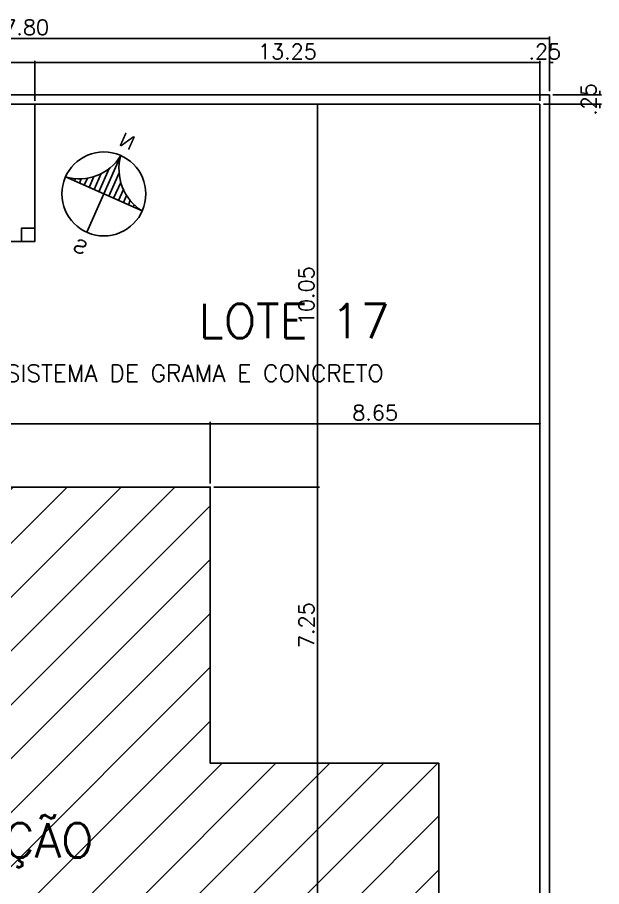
# Model space of a CAD drawing. Extents: x 621 to 746, y 228 to 299.
# Drawn here: x 730.09 to 745.41, y 272.65 to 295.47 of the extents above; entities that cross this region are included whole.
import ezdxf
from ezdxf.enums import TextEntityAlignment as Align

# ---------------------------------------------------------------- set-up
doc = ezdxf.new("R2010")
doc.units = 0
doc.header["$LTSCALE"] = 7
doc.layers.get('0').update_dxf_attribs({"linetype": 'CONTINUOUS'})
doc.layers.get('DEFPOINTS').update_dxf_attribs({"linetype": 'CONTINUOUS'})
for name, color, linetype in [('ALVENARIA', 7, 'CONTINUOUS'), ('ALVENARIA1', 44, 'CONTINUOUS'), ('COTA', 1, 'CONTINUOUS')]:
    doc.layers.add(name, color=color, linetype=linetype)
doc.styles.add('GRAF', font='GRAF.SHX')
doc.styles.add('SIMPLEX', font='SIMPLEX.SHX')
doc.dimstyles.new('DIM100', dxfattribs={"dimtxt": 0.4, "dimasz": 0.05, "dimexe": 0.05, "dimexo": 0.09, "dimgap": 0.09, "dimtad": 1, "dimzin": 4, "dimdsep": 46, "dimtxsty": 'SIMPLEX', "dimblk": 'DOT', "dimcen": 0.09, "dimadec": 0, "dimazin": 0, "dimtfac": 1, "dimtix": 1, "dimtofl": 0, "dimtmove": 2, "dimatfit": 3, "dimldrblk": 'DOT', "dimfxl": 1, "dimtolj": 1, "dimtzin": 0, "dimarcsym": 0})

# ---------------------------------------------------------------- blocks, each defined once
blk = doc.blocks.new('*X54')
at = {"color": 0}
for p, q in [((24.11, 78.57), (24.22, 78.57)), ((24.11, 77.82), (24.44, 77.82)), ((24.11, 77.07), (24.76, 77.07)), ((24.11, 76.32), (25.2, 76.32)), ((24.11, 75.57), (25.77, 75.57)), ((24.11, 74.82), (26.55, 74.82)), ((24.11, 74.07), (27.67, 74.07)), ((24.11, 72.57), (27.67, 72.57)), ((24.11, 71.82), (26.55, 71.82)), ((24.11, 71.07), (25.77, 71.07)), ((24.11, 70.32), (25.2, 70.32)), ((24.11, 69.57), (24.76, 69.57)), ((24.11, 68.82), (24.44, 68.82)), ((24.11, 68.07), (24.22, 68.07))]:
    blk.add_line(p, q, dxfattribs=at)
blk = doc.blocks.new('N2nor7')
blk.add_line((0, -4.407), (0, 4.407))
blk.add_lwpolyline([(0, 4.407, 0.336533), (4.407, 0), (-4.407, 0, 0.336533)], format="xyb", close=True)
blk.add_circle((0, 0), 4.407)
at = {"xscale": 0.75, "yscale": 0.75, "zscale": 0.75, "rotation": 90.0000000000005}
blk.add_blockref('*X54', (54.99, -18.081), dxfattribs=at)
at = {"style": 'GRAF'}
for s, p in [('N', (0, 6.057)), ('S', (0, -6.057))]:
    blk.add_text(s, height=1.5, dxfattribs=at).set_placement(p, align=Align.MIDDLE)
blk = doc.blocks.new('DOT')
at = {"layer": 'ALVENARIA', "color": 0, "linetype": 'ByBlock'}
blk.add_line((-0.5, 0), (-1, 0), dxfattribs=at)
at = {"layer": 'ALVENARIA', "color": 0, "linetype": 'ByBlock', "const_width": 0.5}
blk.add_lwpolyline([(-0.25, 0, 1), (0.25, 0, 1)], format="xyb", close=True, dxfattribs=at)
blk = doc.blocks.new('*D185')
at = {"layer": 'COTA', "color": 0, "lineweight": -2}
for p, q in [((722.945, 293.282), (722.945, 294.335)), ((722.995, 294.285), (730.495, 294.285)), ((730.545, 293.282), (730.545, 294.335))]:
    blk.add_line(p, q, dxfattribs=at)
at = {"layer": 'DEFPOINTS', "color": 0}
for p in [(730.545, 294.285), (722.945, 293.192), (730.545, 293.192)]:
    blk.add_point(p, dxfattribs=at)
at = {"layer": 'COTA', "color": 0, "lineweight": -2, "xscale": 0.05, "yscale": 0.05, "zscale": 0.05, "rotation": 180}
blk.add_blockref('DOT', (722.945, 294.285), dxfattribs=at)
at = {"layer": 'COTA', "color": 0, "lineweight": -2, "xscale": 0.05, "yscale": 0.05, "zscale": 0.05}
blk.add_blockref('DOT', (730.545, 294.285), dxfattribs=at)
at = {"layer": 'COTA', "color": 0, "insert": (726.745, 294.575), "char_height": 0.4, "attachment_point": 5, "style": 'SIMPLEX'}
blk.add_mtext('\\A1;7.60', dxfattribs=at)
blk = doc.blocks.new('_DOT')
at = {"color": 0, "linetype": 'ByBlock'}
blk.add_line((-0.5, 0), (-1, 0), dxfattribs=at)
at = {"color": 0, "linetype": 'ByBlock', "const_width": 0.5}
blk.add_lwpolyline([(-0.25, 0, 1), (0.25, 0, 1)], format="xyb", close=True, dxfattribs=at)
blk = doc.blocks.new('*D186')
at = {"layer": 'COTA', "color": 0, "lineweight": -2}
for p, q in [((730.545, 293.282), (730.545, 294.335)), ((730.595, 294.285), (743.745, 294.285)), ((743.795, 293.282), (743.795, 294.335))]:
    blk.add_line(p, q, dxfattribs=at)
at = {"layer": 'DEFPOINTS', "color": 0}
for p in [(743.795, 294.285), (730.545, 293.192), (743.795, 293.192)]:
    blk.add_point(p, dxfattribs=at)
at = {"layer": 'COTA', "color": 0, "lineweight": -2, "xscale": 0.05, "yscale": 0.05, "zscale": 0.05, "rotation": 180}
blk.add_blockref('DOT', (730.545, 294.285), dxfattribs=at)
at = {"layer": 'COTA', "color": 0, "lineweight": -2, "xscale": 0.05, "yscale": 0.05, "zscale": 0.05}
blk.add_blockref('DOT', (743.795, 294.285), dxfattribs=at)
at = {"layer": 'COTA', "color": 0, "insert": (737.17, 294.575), "char_height": 0.4, "attachment_point": 5, "style": 'SIMPLEX'}
blk.add_mtext('\\A1;13.25', dxfattribs=at)
blk = doc.blocks.new('*D187')
at = {"layer": 'COTA', "color": 0, "lineweight": -2}
for p, q in [((743.745, 294.285), (743.695, 294.285)), ((743.795, 293.282), (743.795, 294.335)), ((744.045, 293.532), (744.045, 294.335)), ((744.095, 294.285), (744.145, 294.285))]:
    blk.add_line(p, q, dxfattribs=at)
at = {"layer": 'DEFPOINTS', "color": 0}
for p in [(744.045, 294.285), (744.045, 293.442), (743.795, 293.192)]:
    blk.add_point(p, dxfattribs=at)
at = {"layer": 'COTA', "color": 0, "lineweight": -2, "xscale": 0.05, "yscale": 0.05, "zscale": 0.05}
blk.add_blockref('DOT', (743.795, 294.285), dxfattribs=at)
at = {"layer": 'COTA', "color": 0, "lineweight": -2, "xscale": 0.05, "yscale": 0.05, "zscale": 0.05, "rotation": 180}
blk.add_blockref('DOT', (744.045, 294.285), dxfattribs=at)
at = {"layer": 'COTA', "color": 0, "insert": (743.92, 294.575), "char_height": 0.4, "attachment_point": 5, "style": 'SIMPLEX'}
blk.add_mtext('\\A1;.25', dxfattribs=at)
blk = doc.blocks.new('*D188')
at = {"layer": 'COTA', "color": 0, "lineweight": -2}
for p, q in [((716.245, 293.532), (716.245, 294.971)), ((716.295, 294.921), (743.995, 294.921)), ((744.045, 293.532), (744.045, 294.971))]:
    blk.add_line(p, q, dxfattribs=at)
at = {"layer": 'DEFPOINTS', "color": 0}
for p in [(744.045, 294.921), (716.245, 293.442), (744.045, 293.442)]:
    blk.add_point(p, dxfattribs=at)
at = {"layer": 'COTA', "color": 0, "lineweight": -2, "xscale": 0.05, "yscale": 0.05, "zscale": 0.05, "rotation": 180}
blk.add_blockref('DOT', (716.245, 294.921), dxfattribs=at)
at = {"layer": 'COTA', "color": 0, "lineweight": -2, "xscale": 0.05, "yscale": 0.05, "zscale": 0.05}
blk.add_blockref('DOT', (744.045, 294.921), dxfattribs=at)
at = {"layer": 'COTA', "color": 0, "insert": (730.145, 295.211), "char_height": 0.4, "attachment_point": 5, "style": 'SIMPLEX'}
blk.add_mtext('\\A1;27.80', dxfattribs=at)
blk = doc.blocks.new('*D199')
at = {"layer": 'COTA', "color": 0, "lineweight": -2}
for p, q in [((745.361, 293.492), (745.361, 293.542)), ((744.135, 293.442), (745.411, 293.442)), ((743.885, 293.192), (745.411, 293.192)), ((745.361, 293.142), (745.361, 293.092))]:
    blk.add_line(p, q, dxfattribs=at)
at = {"layer": 'DEFPOINTS', "color": 0}
for p in [(744.045, 293.442), (743.795, 293.192), (745.361, 293.192)]:
    blk.add_point(p, dxfattribs=at)
at = {"layer": 'COTA', "color": 0, "lineweight": -2, "xscale": 0.05, "yscale": 0.05, "zscale": 0.05}
for p, rotation in [((745.361, 293.442), 270), ((745.361, 293.192), 90)]:
    blk.add_blockref('DOT', p, dxfattribs=dict(at, rotation=rotation))
at = {"layer": 'COTA', "color": 0, "insert": (745.071, 293.317), "char_height": 0.4, "attachment_point": 5, "rotation": 90, "style": 'SIMPLEX'}
blk.add_mtext('\\A1;.25', dxfattribs=at)
blk = doc.blocks.new('*D202')
at = {"layer": 'COTA', "color": 0, "lineweight": -2}
for p, q in [((720.445, 283.232), (720.445, 284.857)), ((720.495, 284.807), (735.095, 284.807)), ((735.145, 283.232), (735.145, 284.857))]:
    blk.add_line(p, q, dxfattribs=at)
at = {"layer": 'DEFPOINTS', "color": 0}
for p in [(735.145, 284.807), (720.445, 283.142), (735.145, 283.142)]:
    blk.add_point(p, dxfattribs=at)
at = {"layer": 'COTA', "color": 0, "lineweight": -2, "xscale": 0.05, "yscale": 0.05, "zscale": 0.05, "rotation": 180}
blk.add_blockref('DOT', (720.445, 284.807), dxfattribs=at)
at = {"layer": 'COTA', "color": 0, "lineweight": -2, "xscale": 0.05, "yscale": 0.05, "zscale": 0.05}
blk.add_blockref('DOT', (735.145, 284.807), dxfattribs=at)
at = {"layer": 'COTA', "color": 0, "insert": (727.795, 285.097), "char_height": 0.4, "attachment_point": 5, "style": 'SIMPLEX'}
blk.add_mtext('\\A1;14.70', dxfattribs=at)
blk = doc.blocks.new('*D203')
at = {"layer": 'COTA', "color": 0, "lineweight": -2}
for p, q in [((735.145, 283.232), (735.145, 284.857)), ((735.195, 284.807), (743.745, 284.807)), ((743.795, 283.232), (743.795, 284.857))]:
    blk.add_line(p, q, dxfattribs=at)
at = {"layer": 'DEFPOINTS', "color": 0}
for p in [(743.795, 284.807), (735.145, 283.142), (743.795, 283.142)]:
    blk.add_point(p, dxfattribs=at)
at = {"layer": 'COTA', "color": 0, "lineweight": -2, "xscale": 0.05, "yscale": 0.05, "zscale": 0.05, "rotation": 180}
blk.add_blockref('DOT', (735.145, 284.807), dxfattribs=at)
at = {"layer": 'COTA', "color": 0, "lineweight": -2, "xscale": 0.05, "yscale": 0.05, "zscale": 0.05}
blk.add_blockref('DOT', (743.795, 284.807), dxfattribs=at)
at = {"layer": 'COTA', "color": 0, "insert": (739.47, 285.097), "char_height": 0.4, "attachment_point": 5, "style": 'SIMPLEX'}
blk.add_mtext('\\A1;8.65', dxfattribs=at)
blk = doc.blocks.new('*D204')
at = {"layer": 'COTA', "color": 0, "lineweight": -2}
for p, q in [((730.635, 293.192), (738.007, 293.192)), ((737.957, 293.142), (737.957, 283.192)), ((735.235, 283.142), (738.007, 283.142))]:
    blk.add_line(p, q, dxfattribs=at)
at = {"layer": 'DEFPOINTS', "color": 0}
for p in [(730.545, 293.192), (735.145, 283.142), (737.957, 283.142)]:
    blk.add_point(p, dxfattribs=at)
at = {"layer": 'COTA', "color": 0, "lineweight": -2, "xscale": 0.05, "yscale": 0.05, "zscale": 0.05}
for p, rotation in [((737.957, 293.192), 90), ((737.957, 283.142), 270)]:
    blk.add_blockref('DOT', p, dxfattribs=dict(at, rotation=rotation))
at = {"layer": 'COTA', "color": 0, "insert": (737.667, 288.167), "char_height": 0.4, "attachment_point": 5, "rotation": 90, "style": 'SIMPLEX'}
blk.add_mtext('\\A1;10.05', dxfattribs=at)
blk = doc.blocks.new('*D205')
at = {"layer": 'COTA', "color": 0, "lineweight": -2}
for p, q in [((735.235, 283.142), (738.007, 283.142)), ((737.957, 283.092), (737.957, 275.942)), ((735.235, 275.892), (738.007, 275.892))]:
    blk.add_line(p, q, dxfattribs=at)
at = {"layer": 'DEFPOINTS', "color": 0}
for p in [(735.145, 283.142), (735.145, 275.892), (737.957, 275.892)]:
    blk.add_point(p, dxfattribs=at)
at = {"layer": 'COTA', "color": 0, "lineweight": -2, "xscale": 0.05, "yscale": 0.05, "zscale": 0.05}
for p, rotation in [((737.957, 283.142), 90), ((737.957, 275.892), 270)]:
    blk.add_blockref('DOT', p, dxfattribs=dict(at, rotation=rotation))
at = {"layer": 'COTA', "color": 0, "insert": (737.667, 279.517), "char_height": 0.4, "attachment_point": 5, "rotation": 90, "style": 'SIMPLEX'}
blk.add_mtext('\\A1;7.25', dxfattribs=at)
blk = doc.blocks.new('*D206')
at = {"layer": 'COTA', "color": 0, "lineweight": -2}
for p, q in [((735.235, 275.892), (738.007, 275.892)), ((737.957, 275.842), (737.957, 266.642)), ((733.935, 266.592), (738.007, 266.592))]:
    blk.add_line(p, q, dxfattribs=at)
at = {"layer": 'DEFPOINTS', "color": 0}
for p in [(735.145, 275.892), (733.845, 266.592), (737.957, 266.592)]:
    blk.add_point(p, dxfattribs=at)
at = {"layer": 'COTA', "color": 0, "lineweight": -2, "xscale": 0.05, "yscale": 0.05, "zscale": 0.05}
for p, rotation in [((737.957, 275.892), 90), ((737.957, 266.592), 270)]:
    blk.add_blockref('DOT', p, dxfattribs=dict(at, rotation=rotation))
at = {"layer": 'COTA', "color": 0, "insert": (737.667, 271.242), "char_height": 0.4, "attachment_point": 5, "rotation": 90, "style": 'SIMPLEX'}
blk.add_mtext('\\A1;9.30', dxfattribs=at)

msp = doc.modelspace()

# ---------------------------------------------------------------- hatches: boundary and pattern name
at = {"layer": 'ALVENARIA1'}
h = msp.add_hatch(dxfattribs=at)
h.set_pattern_fill('_USER', color=256, angle=45, style=0, pattern_type=0)
h.set_pattern_definition([(45, (607.0953, 214.0009), (-0.707107, 0.707107), [])])
h.paths.add_polyline_path([(735.145, 283.142), (720.445, 283.142), (720.445, 267.892), (733.845, 267.892), (733.845, 266.592), (741.145, 266.592), (741.145, 275.892), (735.145, 275.892)])
h.paths.add_polyline_path([(737.367, 270.532), (737.367, 271.951), (737.967, 271.951), (737.967, 270.532)], flags=24)
h.paths.add_polyline_path([(723.394, 272.773), (732.865, 272.773), (732.865, 274.83), (723.394, 274.83)], flags=24)

# ---------------------------------------------------------------- linework, layer by layer
at = {"layer": 'ALVENARIA'}
msp.add_lwpolyline([(730.195, 289.592), (730.545, 289.592), (730.545, 289.942), (730.195, 289.942)], close=True, dxfattribs=at)
msp.add_lwpolyline([(741.145, 266.592), (741.145, 275.892), (735.145, 275.892), (735.145, 283.142), (720.445, 283.142), (720.445, 267.892), (733.845, 267.892), (733.845, 266.592), (741.145, 266.592)], dxfattribs=at)
at = {"layer": 'ALVENARIA1'}
for p, q in [((728.245, 293.442), (744.045, 293.442)), ((744.045, 263.692), (744.045, 293.442)), ((728.245, 293.192), (743.795, 293.192)), ((730.545, 289.592), (730.545, 293.192)), ((743.795, 263.942), (743.795, 293.192)), ((716.495, 289.592), (730.545, 289.592))]:
    msp.add_line(p, q, dxfattribs=at)

# ---------------------------------------------------------------- block references
at = {"layer": 'ALVENARIA1', "xscale": -0.25, "yscale": 0.25, "zscale": 0.25, "rotation": 336.0514523078592}
msp.add_blockref('N2nor7', (732.354, 290.838), dxfattribs=at)

# ---------------------------------------------------------------- texts
at = {"layer": 'ALVENARIA1', "style": 'SIMPLEX'}
for s, height, p in [('LOTE 17', 0.9, (737.351, 287.053)), ('TODO LOTE É PERMEVAEL COM O SISTEMA DE GRAMA E CONCRETO', 0.45, (729.578, 285.906)), ('CONSTRUÇÃO', 0.9, (728.13, 273.416))]:
    msp.add_text(s, height=height, dxfattribs=at).set_placement(p, align=Align.CENTER)

# ---------------------------------------------------------------- dimensions: what is measured, and where the dimension line sits
at = {"layer": 'COTA'}
for base, p1, p2, picture, middle in [((744.045, 294.921), (716.245, 293.442), (744.045, 293.442), '*D188', (730.145, 295.211)), ((730.545, 294.285), (722.945, 293.192), (730.545, 293.192), '*D185', (726.745, 294.575)), ((743.795, 294.285), (730.545, 293.192), (743.795, 293.192), '*D186', (737.17, 294.575)), ((744.045, 294.285), (743.795, 293.192), (744.045, 293.442), '*D187', (743.92, 294.575)), ((735.145, 284.807), (720.445, 283.142), (735.145, 283.142), '*D202', (727.795, 285.097)), ((743.795, 284.807), (735.145, 283.142), (743.795, 283.142), '*D203', (739.47, 285.097))]:
    dim = msp.add_linear_dim(base=base, p1=p1, p2=p2, dimstyle='DIM100', dxfattribs=at)
    dim.commit()
    dim.dimension.update_dxf_attribs({"geometry": picture, "text_midpoint": middle})
for base, p1, p2, picture, middle in [((745.361, 293.192), (744.045, 293.442), (743.795, 293.192), '*D199', (745.071, 293.317)), ((737.957, 283.142), (730.545, 293.192), (735.145, 283.142), '*D204', (737.667, 288.167)), ((737.957, 275.892), (735.145, 283.142), (735.145, 275.892), '*D205', (737.667, 279.517)), ((737.957, 266.592), (735.145, 275.892), (733.845, 266.592), '*D206', (737.667, 271.242))]:
    dim = msp.add_linear_dim(base=base, p1=p1, p2=p2, angle=90, dimstyle='DIM100', dxfattribs=at)
    dim.commit()
    dim.dimension.update_dxf_attribs({"geometry": picture, "text_midpoint": middle})

doc.saveas('drawing.dxf')
